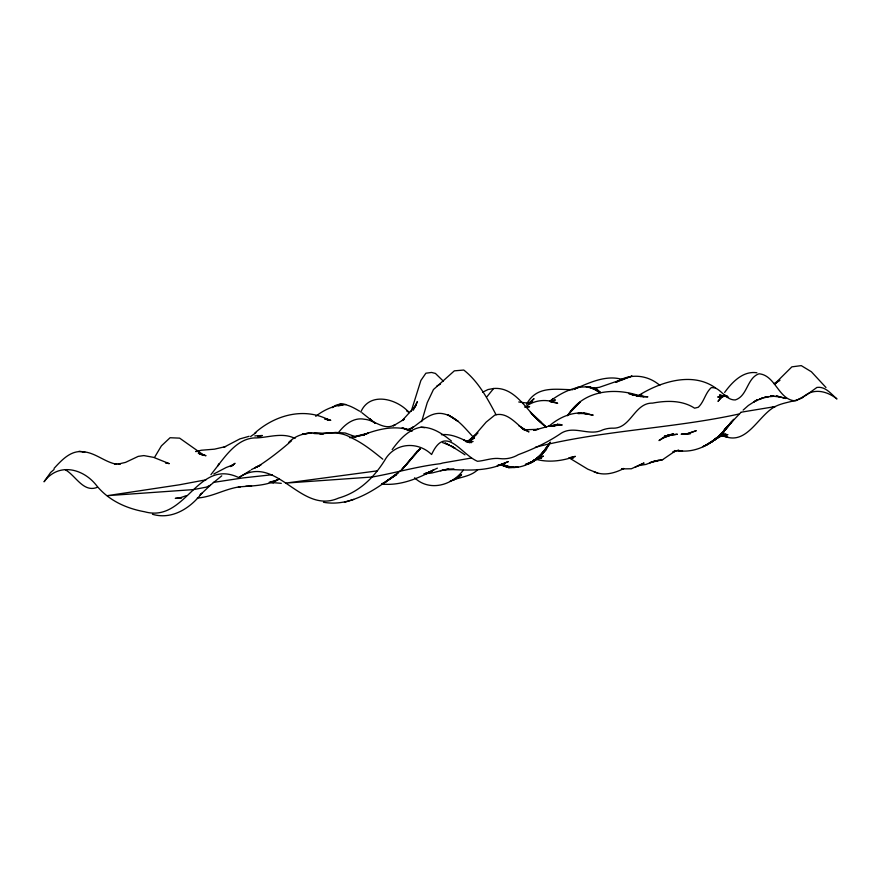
<?xml version="1.0" encoding="UTF-8"?>
<svg xmlns="http://www.w3.org/2000/svg" width="881" height="881" viewBox="0 0 881 881"><rect width="100%" height="100%" fill="white"/><g stroke="black" fill="none" stroke-linecap="round" stroke-linejoin="round"><path stroke-width="1.32" d="M411.196 411.383L420.876 380.471L425.886 373.214L431.547 372.454L435.412 373.423L443.385 381.198M421.647 421.658L427.241 402.672L433.452 389.545L454.343 370.846L463.769 370.042C478.493 381.616 487.435 398.564 496.102 414.786M413.31 410.205L417.451 401.527L414.301 407.65L416.03 405.359L402.32 420.435L404.17 419.312L393.355 425.82L395.195 424.587C384.16 431.294 374.932 419.962 364.327 419.246C353.655 417.054 344.174 424.84 338.249 432.967M360.792 412.099C369.557 391.318 396.78 398.63 408.806 412.22L406.67 410.579L409.39 412.583M154.781 456.975L161.399 445.885L170.077 437.736L179.625 438.132L204.183 455.466L201.727 454.464M550.427 442.119C541.914 459.442 519.669 473.956 500.771 464.518M549.92 443.033L541.551 454.321L532.796 461.765L541.551 454.321L549.92 443.033C544.26 451.799 537.542 460.741 527.312 464.331L536.331 459.475L548.224 445.808L539.778 456.27L530.924 462.69L539.778 456.27L546.594 449.09L537.994 458.054L534.481 460.62L525.373 464.529L528.985 462.988M486.962 396.703L493.668 388.488C517.587 386.561 528.435 415.645 546.451 427.12L530.351 412.154L540.89 422.329L531.75 414.048M210.922 474.672L219.479 463.637L217.728 465.851C227.397 453.319 239.214 437.273 256.867 437.901C269.586 437.229 282.856 432.263 295.058 438.474M719.986 398.675L718.004 401.384L721.605 397.221M568.674 414.202C584.048 389.964 615.268 387.222 640.256 396.076L634.43 395.239L644.077 396.604L639.43 396.098M567.485 415.733L571.373 410.546L580.039 402.165L568.025 414.676M392.177 449.563C399.401 439.784 408.321 429.399 420.953 427.241C432.747 426.9 442.703 434.014 451.468 441.062M731.175 422.054C719.843 439.123 699.382 454.034 678.007 450.62M724.634 392.441C732.067 382.211 743.035 370.615 756.911 372.773M719.909 436.073L727.904 434.597L718.07 436.778L726.043 434.025L715.218 438.771L724.237 433.904L713.599 440.555L722.464 434.19L706.496 444.883L715.449 439.421L724.171 431.613L711.925 441.799L702.906 446.645C715.923 441.26 725.195 430.203 733.554 419.301M526.519 404.313C536.617 385.382 555.382 389.622 572.804 389.71M417.77 450.521L402.11 469.397L420.336 448.572M415.612 453.803L402.088 469.419M410.491 459.904L402.11 469.177M54.049 468.417C61.505 460.311 70.722 450.114 82.814 451.744C95.049 452.416 104.465 462.007 116.38 464.199L114.354 463.648L120.146 464.21L118.164 464.078L125.531 462.393L138.207 456.38L143.867 455.587L153.558 457.349L169.273 463.648L166.035 462.988M727.618 426.745L732.739 420.722L724.171 429.994L740.866 412.484M530.153 402.87L534.04 398.63L527.972 403.696M774.366 384.05L779.938 380.118L774.773 383.786L791.876 366.848L801.258 365.626L811.401 371.771L825.982 387.508M221.759 475.839L208.687 486.565M420.226 448.627L417.341 451.446L420.435 448.792M210.504 485.057L200.042 495.067L201.826 493.217C190.274 508.227 172.015 520.043 152.468 514.284M463.252 470.201C452.074 485.508 429.432 491.884 414.588 477.81M721.991 396.538L719.7 398.697L725.063 395.018M469.066 441.007L477.755 432.967L469.066 441.007L474.496 437.945L467.437 441.799M537.454 457.911L543.181 452.669L537.994 458.054L533.666 460.697M477.931 469.485C471.225 476.368 461.027 476.885 452.614 480.167L458.087 477.48L461.578 474.705L454.541 479.66L450.103 481.224M743.146 410.094L748.41 405.436L757.341 399.688L753.795 401.945L762.891 397.816L759.257 399.181L768.507 396.593L764.785 397.089L774.212 396.274L770.401 395.954L780.015 396.935L785.918 398.487L776.139 395.91L780.015 396.935M54.104 469.463L50.635 472.447L44.05 481.797C58.157 462.437 82.561 468.196 96.029 484.88C108.11 500.199 125.873 508.359 144.671 511.773C186.067 523.171 197.003 457.724 238.784 477.601C276.37 452.338 299.969 515.165 338.458 498.128C359.679 492.16 374.998 476.61 386.054 458.12C396.659 442.328 418.387 441.612 431.602 454.508C445.698 423.585 460.774 454.321 477.535 461.303C484.99 460.697 492.215 457.602 499.89 458.605C506.344 459.375 512.753 457.988 518.336 454.662C533.479 449.013 547.993 442.284 561.395 433.089C574.489 425.182 589.356 436.513 602.549 429.95A94.234 51.682 86 0 1 613.683 428.188C631.225 427.913 634.507 402.672 652.612 403.113C666.697 400.426 682.268 400.128 694.602 408.189L698.281 407.275C704.194 401.747 705.252 392.904 711.363 387.563L715.174 387.904C722.376 391.12 726.649 400.194 735.25 399.952C747.65 396.032 746.824 378.059 758.982 373.786C775.665 375.13 778.551 400.459 795.664 400.844L806.39 395.051L816.929 387.431C825.519 386.164 831.135 394.06 836.95 398.972C826.708 390.701 812.568 387.563 802.393 397.827C793.539 402.011 783.308 402.165 774.608 406.846C757.814 416.129 746.57 446.083 723.609 435.908M401.956 469.562C379.887 486.598 353.006 507.522 323.459 502.269M232.21 465.697L235.029 463.307L230.844 466.247M315.739 416.328C323.679 410.028 333.58 405.469 343.942 404.731M549.744 401.439C562.871 391.351 581.24 382.277 597.725 389.545L592.891 388.785M550.185 401.053L553.213 398.498M250.6 436.536L255.919 432.78M774.773 383.764L776.414 382.398M398.509 472.701L384.27 482.656M254.818 433.056C274.982 415.028 304.011 406.901 328.943 419.995L326.917 419.378L330.771 420.303L326.091 419.356M467.161 441.612L475.96 434.674L472.513 437.89L486.169 422.098L494.957 414.984C507.445 411.625 516.123 424.036 525.043 430.324L520.649 427.109M288.55 442.57C297.624 433.078 311.07 431.701 323.371 433.881L313.823 433.43C326.168 433.628 339.086 430.49 350.462 437.394C362.454 442.703 372.674 451.006 382.783 459.188M238.784 477.601L250.171 470.597M548.841 426.305C559.336 417.187 573.168 410.909 587.275 413.585L577.749 413.475L581.482 413.035L578.817 413.585M332.258 407.661C340.76 400.106 351.607 406.526 359.679 411.218M574.467 389.16C589.18 382.772 606.557 374.359 622.768 379.634M774.421 383.576L776.249 382.299M713.599 440.555L718.962 436.877L710.053 442.824L712.707 441.117M387.816 480.519L396.714 474.463L385.382 481.951M654.572 461.049L662.589 459.695L675 451.193L672.798 452.096M256.591 467.293C269.112 459.408 280.543 450.356 291.6 440.753M534.811 459.849L541.485 455.356L534.613 459.904M574.555 389.226L578.101 386.946M230.282 466.6L233.377 464.75L226.12 467.547L213.775 473.978M231.516 465.851L233.377 464.75M637.359 396.285C659.373 382.112 692.224 371.154 715.537 387.948M436.866 386.032L440.445 384.105M407.617 430.038L413.178 427.065L407.793 430.567C418.949 424.851 428.32 411.636 442.13 413.552C455.697 415.722 464.529 427.737 473.361 437.196M528.182 403.773L532.531 401.472L528.941 403.3L518.755 401.989M251.261 469.661L258.441 466.104M407.418 430.203L409.61 429.069L407.011 430.071M533.776 460.741L543.357 456.05L534.249 459.992L541.573 457.845L535.637 458.935M551.737 401.692L555.327 399.875L551.275 401.923M382.277 484.098C400.392 485.872 418.189 478.537 433.793 469.925L424.719 474.198L437.383 468.141M482.568 392.199L488.041 389.545L493.668 388.488M258.507 436.701L260.38 435.798L257.935 436.502M634.992 467.326L644.066 462.999L631.369 468.769L622.184 468.89M382.101 483.603L386.01 482.138M260.291 465.267L254.84 467.811L260.963 464.959M616.876 381.814C630.411 373.104 647.623 374.854 659.792 385.327M638.428 395.899L641.709 394.413L637.888 395.899M530.186 462.448L532.587 461.358M615.676 382.365L632.084 376.033L599.3 387.332L591.856 388.257M526.111 406.394C535.45 399.5 547.145 398.994 557.64 403.267L553.885 402.507M534.249 459.992L539.756 457.68L534.04 459.948M223.763 447.328L239.863 438.903L249.114 436.293M338.315 405.866L340.209 405.128M672.93 452.173L678.656 450.037M552.85 426.129L558.18 424.146L552.101 426.096M364.084 434.564C378.984 428.794 396.648 424.785 411.945 430.996L402.11 427.847L409.5 430.192M428.331 472.656L431.965 471.346L423.893 473.835M186.475 495.585L180.935 497.545L175.286 498.382L181.541 498.117M468.813 441.7L471.027 440.918L468.582 441.656M362.829 435.027L368.379 433.166L349.691 437.725M344.449 502.357L353.666 499.428M225.569 446.59L214.512 449.167L201.342 450.235L195.736 451.568L197.663 451.138M97.395 487.292C83.42 493.041 75.799 475.685 65.458 469.859M444.916 469.76L431.965 472.965L424.51 473.824M662.589 459.695L649.616 462.767L655.167 460.884L646.015 464.408L638.593 465.642M554.501 425.567L560.184 424.411L553.224 425.941M553.852 425.721L556.473 425.083L549.039 426.085L533.776 430.346M740.866 412.253L775.225 406.57L772.516 406.769M257.836 436.591L262.318 435.511L254.818 435.897M533.567 430.402L538.06 429.344L525.12 429.741M721.495 396.957L727.1 395.69L717.729 397.034L723.389 396.263M440.423 470.707L448.605 468.989L444.112 469.881M536.254 458.957L541.573 457.845M359.14 435.842L364.767 434.685L355.45 436.591M339.438 405.645L342.819 404.963M319.858 433.948L335.661 432.439L345.231 433.012L355.671 436.8M271.139 481.753L277.526 480.013L273.903 481.489L279.387 478.934C266.987 486.092 252.219 485.695 238.388 486.962L240.337 486.764C225.404 488.581 212.365 497.049 197.322 498.029M426.404 473.108L430.104 472.425L426.107 473.152M570.855 457.239L575.359 456.391C562.695 460.851 549.006 462.899 535.802 459.221M719.7 436.117L724.204 435.313L718.863 436.183M213.323 482.414L242.947 477.92L272.207 474.727M655.497 460.884L658.878 460.323M377.178 470.872L285.851 483.085L372.134 477.017C395.04 473.009 416.691 466.523 439.971 463.747A58.829 2.775 -5.8 0 0 442.636 463.021L471.027 458.087M535.428 447.24C601.294 430.357 673.536 428.441 738.707 414.07M442.978 470.113L454.211 469.265L448.484 469.375C466.743 470.278 485.629 471.445 502.864 464.001L497.28 465.597L504.714 464.562L502.005 464.606M719.81 436.161L722.288 435.831M525.087 407.176L529.624 406.681L524.944 406.956M271.26 481.841L273.749 481.577L271.469 481.797M621.534 468.747L623.803 468.516C614.63 473.218 603.595 476.324 593.783 471.577M468.505 441.921L473.053 441.502L467.657 441.921M381.704 483.823L384.193 483.592L381.902 483.636M512.687 467.382L508.623 467.602L502.666 465.366L505.099 465.917M515.385 467.238L518.083 467.084L508.623 467.602L502.401 464.838M640.135 396.571L647.865 396.813L639.639 396.098M245.854 486.18L251.581 486.059M441.381 434.718C451.49 433.551 460.752 438.408 469.573 442.68L463.56 439.982L471.368 442.636L468.263 441.998M719.259 435.754L726.054 435.809M524.503 429.895L526.805 429.994L522.951 429.135L528.974 431.888L518.843 425.787M674.328 450.598L682.533 451.094L679.053 450.687M570.8 457.668L573.531 457.834L571.218 457.591M281.292 483.328L269.168 482.292M339.934 404.049L345.715 404.467M270.214 482.348L273.694 482.678L269.883 482.314M325.254 419.268L328.745 419.62L324.913 419.125M420.953 427.241L424.774 427.67M78.993 451.314L84.807 451.997L82.814 451.744M469.32 441.899L465.509 441.425L467.227 441.777M498.987 464.672L514.361 467.492L504.736 466.357L501.091 464.452M720.328 435.853L724.149 436.392M165.54 462.811L167.247 463.098M631.732 394.567L636.412 395.393M631.776 394.567L640.256 396.076M199.271 453.968L206.011 455.708L200.086 453.968M506.531 466.379L508.877 466.853M550.317 401.78L552.695 402.265M199.734 453.99L202.112 454.53L198.192 453.021L200.505 453.968M720.702 435.555L728.003 437.262M728.543 397.133L719.491 394.996L721.891 395.613M209.458 485.684L206.264 487.149L193.501 489.594L107.218 495.673L179.383 484.803L202.388 480.475A58.829 2.775 -5.8 0 1 205.868 479.98M501.994 464.838L510.54 467.073L504.736 466.357L502.412 464.992M502.666 465.366L505.242 466.049M501.95 464.827L506.674 466.093L502.985 464.904M569.181 457.768L571.637 458.572L569.247 457.613M410.656 430.578L411.945 430.996M352.268 436.26L355.847 437.483M442.482 442.559L449.156 445.037L445.18 443.044L455.235 448.451L451.215 445.951L461.391 452.471M597.714 473.152L587.803 469.177L569.633 458.153M600.027 392.574L591.966 387.75L586.118 386.671L595.897 389.358L599.917 391.803L589.929 387.067L595.897 389.358L600.236 392.486M600.236 392.662L591.966 387.75L595.897 389.358L599.917 392.353M461.732 452.691L464.959 454.816M361.926 412.715L375.141 423.254M372.123 420.733L369.976 418.949L375.031 423.155M730.955 422.55L722.475 432.615L730.955 422.55M729.248 425.071L717.244 437.659L720.724 434.818L729.248 425.071M662.523 438.055L659.01 440.566L667.974 435.214L673.58 433.893L664.307 436.216L677.39 434.234L667.974 435.214L662.523 438.055L671.707 434.807L662.523 438.055M504.736 463.043L499.219 465.289L508.348 461.578L504.736 463.043M696.056 430.787L686.861 433.87L681.156 434.212L690.605 433.551L686.861 433.87L696.056 430.787M554.7 425.358L549.039 426.085L562.199 424.939L552.761 425.611L558.444 425.071L554.7 425.358M306.125 433.573L302.392 433.992L311.808 432.989L306.125 433.573M589.323 414.378L583.475 413.31L593.166 415.149L589.323 414.378M634.584 395.084L628.682 393.488L638.461 396.164L634.584 395.084M452.03 417.385L448 414.786L458.186 421.437L452.03 417.385"/></g></svg>
